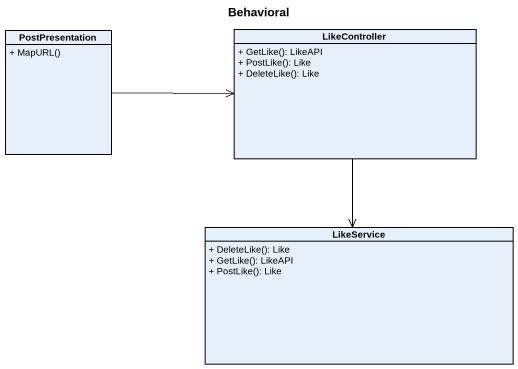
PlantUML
@startuml
title Behavioral
hide circle
hide empty members
skinparam classAttributeIconSize 0
class LikeController {
  + GetLike(): LikeAPI
  + PostLike(): Like
  + DeleteLike(): Like
}
class PostPresentation {
  + MapURL()
}
class LikeService {
  + DeleteLike(): Like
  + GetLike(): LikeAPI
  + PostLike(): Like
}
LikeController --> LikeService
PostPresentation -right-> LikeController
@enduml
